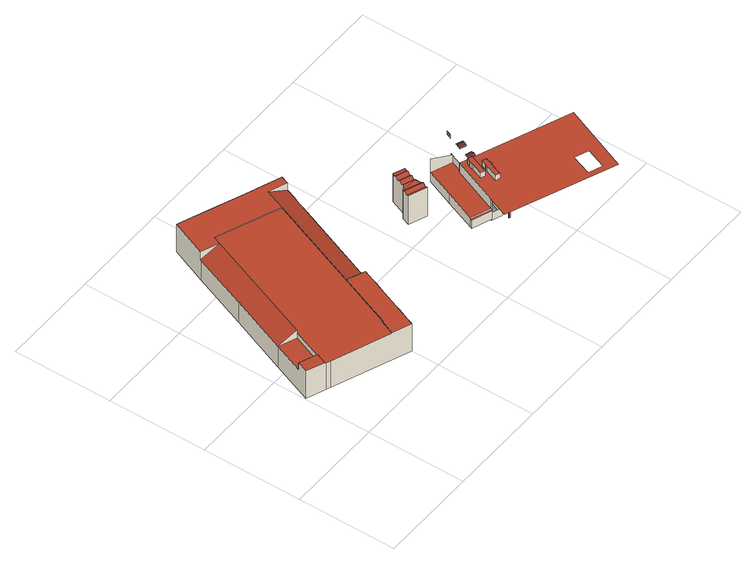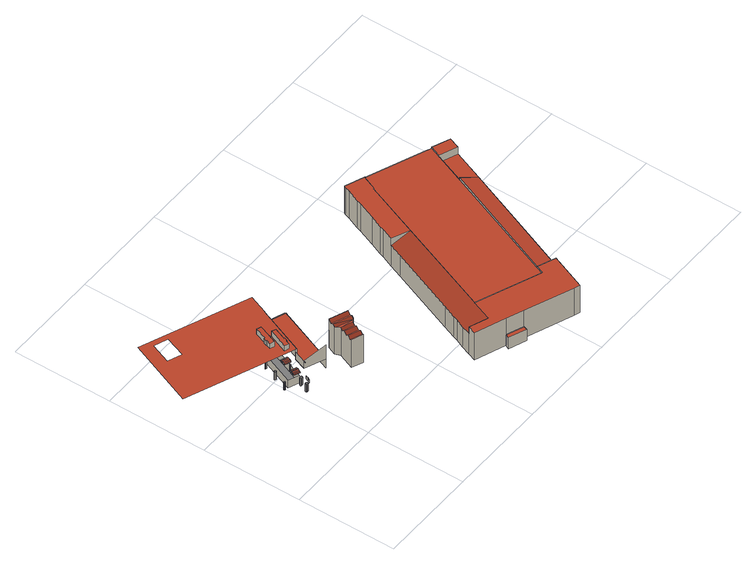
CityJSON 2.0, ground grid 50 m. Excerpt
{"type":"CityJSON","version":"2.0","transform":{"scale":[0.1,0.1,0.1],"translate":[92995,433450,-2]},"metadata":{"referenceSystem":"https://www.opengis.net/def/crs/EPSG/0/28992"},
"CityObjects":{
"building1":{"type":"Building","attributes":{"measuredHeight":16.98,"yearOfConstruction":2018},"address":[{"CountryName":"Nederland","LocalityName":"Rotterdam","ThoroughfareNumber":"5","ThoroughfareName":"Boerhaavestraat","PostalCode":"3083DA"}],"children":["building1-1","building1-2"]},
"building1-1":{"type":"BuildingPart","attributes":{"measuredHeight":6.71},"parents":["building1"],"geometry":[{"type":"Solid","lod":"2","boundaries":[[[[0,1,2,3]],[[4,5,6,7]],[[5,0,3,6]],[[1,4,7,2]],[[2,7,6,3]],[[1,0,5,4]]]],"semantics":{"surfaces":[{"type":"ClosureSurface"},{"type":"WallSurface"},{"type":"RoofSurface"},{"type":"GroundSurface"}],"values":[[0,1,1,1,2,3]]}}]},
"building1-2":{"type":"BuildingPart","attributes":{"measuredHeight":16.98},"parents":["building1"],"geometry":[{"type":"Solid","lod":"2","boundaries":[[[[8,9,10,11]],[[9,12,13,10]],[[14,15,16]],[[17,18,19]],[[20,21,22,23,24,25]],[[24,26,27,25]],[[27,26,28,29,30,31]],[[32,33,34,35,36,37]],[[34,38,39,35]],[[38,40,41,39]],[[41,40,23,22,42,43]],[[44,45,46,1,2]],[[47,48,3,0,49]],[[49,33,32,47]],[[48,44,2,3]],[[50,21,20,51]],[[52,8,11,53]],[[43,42,50,51,54]],[[55,17,52,53]],[[56,17,55,57]],[[58,54,51,13]],[[30,59,60,31]],[[36,9,37]],[[41,58,13,12]],[[19,18,61,62,63]],[[15,64,46,45,16]],[[28,65,66,29]],[[65,67,68,66]],[[67,69,70,68]],[[69,71,72,70]],[[71,73,74,72]],[[73,75,76,74]],[[75,62,61,76]],[[63,77,78,19]],[[77,79,80,78]],[[79,81,82,80]],[[81,83,84,82]],[[83,85,86,84]],[[85,87,88,86]],[[87,64,15,88]],[[59,56,57,60]],[[27,31,60,57,55,53,11,10,13,51,20,25]],[[9,8,52,14,16,45,44,48,47,32,37]],[[15,14,52,17,19,78,80,82,84,86,88]],[[56,59,30,29,66,68,70,72,74,76,61,18,17]],[[41,12,9,36,35,39]],[[41,43,54,58]],[[21,50,42,22]],[[26,24,23,40,38,34,33,49,0,1,46,64,87,85,83,81,79,77,63,62,75,73,71,69,67,65,28]],[[1,0,3,2]]]],"semantics":{"surfaces":[{"type":"WallSurface"},{"type":"RoofSurface"},{"type":"GroundSurface"},{"type":"ClosureSurface"}],"values":[[0,0,0,0,0,0,0,0,0,0,0,0,0,0,0,0,0,0,0,0,0,0,0,0,0,0,0,0,0,0,0,0,0,0,0,0,0,0,0,0,0,1,1,1,1,1,1,1,2,3]]}}]},
"building2":{"type":"Building","attributes":{"measuredHeight":21.9},"children":["building2-1","building2-2"],"geometry":[{"type":"MultiSurface","lod":"2","boundaries":[[[89,90,91,92]],[[93,89,92,94]],[[90,89,93,95]],[[90,95,96,97]],[[90,97,98,99,91]],[[100,101,96,95,93]],[[102,103,104,105]],[[103,106,107,104]],[[108,109,110,111]],[[112,108,111,113]],[[109,102,105,110]],[[114,112,113,115]],[[116,114,115,117]],[[118,119,120,121]],[[122,118,121,123]],[[119,124,125,120]],[[126,122,123,127]],[[98,128,129,99]],[[124,130,131,125]],[[124,119,118,122,126,132,133,134,135,130]],[[132,126,127,136]],[[130,135,137,131]],[[133,132,136,138]],[[135,134,139,137]],[[134,133,138,139]],[[101,140,141,96]],[[106,142,143,107]],[[141,144,145,128,98,97,96]],[[142,146,147,143]],[[148,116,117,149]],[[150,151,146,142,106,103,102,109,108,112,114,116,148,152,153,154,155,156]],[[157,158,159,160]],[[158,161,162,159]],[[163,157,160,164]],[[165,166,167,168]],[[169,163,164,170]],[[161,171,172,162]],[[173,169,170,174]],[[175,173,174,176]],[[177,178,179,180,181,182,171,161,158,157,163,169,173,175]],[[171,182,183,172]],[[177,175,176,184]],[[178,177,184,185]],[[182,181,186,183]],[[187,188,189,190]],[[179,178,185,191]],[[181,180,192,186]],[[180,179,191,192]],[[193,165,168,194]],[[195,187,190,196]],[[197,193,194,198]],[[194,168,167,199,200,201,202,198]],[[203,197,198,202]],[[153,152,204,205]],[[152,148,149,204]],[[154,153,205,206]],[[188,207,208,189]],[[155,154,206,209]],[[210,195,196,211]],[[156,155,209,212]],[[213,210,211,214]],[[215,203,202,201]],[[166,216,199,167]],[[217,213,214,218]],[[219,220,221,222]],[[223,219,222,224]],[[214,211,196,190,189,208,225,226,227,228,229,218]],[[220,230,231,221]],[[232,223,224,233]],[[234,215,201,200]],[[141,140,235,236,144]],[[230,237,238,231]],[[230,220,219,223,232,239,240,241,242,237]],[[239,232,233,243]],[[237,242,244,238]],[[240,239,243,245]],[[242,241,246,244]],[[247,217,218,229]],[[241,240,245,246]],[[248,249,250,128,145]],[[207,251,225,208]],[[150,156,212,252]],[[235,140,101,100,253,254,255],[256,257,258,259],[217,247,260,261,262,251,207,188,187,195,210,213],[203,215,234,216,166,165,193,197]],[[251,262,226,225]],[[216,234,200,199]],[[146,151,263,147]],[[262,261,227,226]],[[145,144,236,248]],[[260,247,229,228]],[[261,260,228,227]],[[264,265,266,267]],[[268,264,267,269]],[[265,270,271,266]],[[272,268,269,273]],[[270,274,275,271]],[[276,277,278,279]],[[280,276,279,281]],[[282,272,273,283]],[[264,268,272,282,284,285,286,287,288,274,270,265]],[[274,288,289,275]],[[277,290,291,278]],[[292,280,281,293]],[[294,295,296,297]],[[284,282,283,298]],[[299,249,248,300]],[[288,287,301,289]],[[295,302,303,296]],[[290,304,305,291]],[[276,280,292,306,307,308,309,304,290,277]],[[306,292,293,310]],[[285,284,298,311]],[[287,286,312,301]],[[286,285,311,312]],[[302,313,314,303]],[[304,309,315,305]],[[307,306,310,316]],[[313,317,318,314]],[[309,308,319,315]],[[308,307,316,319]],[[320,318,317,321]],[[322,294,297,323]],[[151,150,252,263]],[[294,322,324,295]],[[325,320,321,326]],[[295,324,327,302]],[[328,325,326,329]],[[302,327,330,313]],[[331,328,329,332]],[[333,334,335,336]],[[337,333,336,338]],[[313,330,339,317]],[[334,340,341,335]],[[342,337,338,343]],[[340,344,345,341]],[[317,339,346,321]],[[347,342,343,348]],[[324,322,323,349]],[[350,344,340,334,333,337,342,347,351,352,353,354]],[[321,346,355,326]],[[344,350,356,345]],[[327,324,349,357]],[[351,347,348,358]],[[326,355,359,329]],[[350,354,360,356]],[[330,327,357,361]],[[352,351,358,362]],[[329,359,363,332]],[[354,353,364,360]],[[353,352,362,364]],[[365,331,332,363]],[[339,330,361,366]],[[366,367,346,339]],[[367,368,355,346]],[[368,369,359,355]],[[369,365,363,359]],[[370,371,372,373,374]],[[375,376,377,371,370]],[[378,379,380,381]],[[382,373,372,383]],[[384,385,386,377,376]],[[379,387,388,380]],[[382,383,389,390,391]],[[389,383,372,371,377,386,392,393,394,395]],[[392,386,385,396]],[[389,395,397,390]],[[396,398,399,393,392]],[[387,400,401,388]],[[395,394,402,397]],[[394,393,399,402]],[[400,403,404,401]],[[405,404,403,406]],[[407,378,381,408]],[[378,407,409,379]],[[410,405,406,411]],[[379,409,412,387]],[[413,410,411,414]],[[387,412,415,400]],[[416,413,414,417]],[[400,415,418,403]],[[403,418,419,406]],[[409,407,408,420]],[[406,419,421,411]],[[412,409,420,422]],[[411,421,423,414]],[[415,412,422,424]],[[414,423,425,417]],[[426,416,417,425]],[[418,415,424,427]],[[427,428,419,418]],[[429,430,431,432]],[[430,433,434,431]],[[433,435,436,434]],[[435,437,438,436]],[[439,438,437,440]],[[441,439,440,442]],[[443,441,442,444]]],"semantics":{"surfaces":[{"type":"WallSurface"},{"type":"RoofSurface"},{"type":"GroundSurface"}],"values":[0,0,1,0,0,0,0,0,0,0,0,0,0,0,0,0,0,0,0,2,0,0,0,0,0,0,0,1,0,0,2,0,0,0,0,0,0,0,0,2,0,0,0,0,0,0,0,0,0,0,0,1,0,0,0,0,0,0,0,0,0,0,0,0,0,0,1,0,0,0,0,0,2,0,0,0,0,0,0,0,0,0,1,0,0,0,0,0,0,0,0,0,0,0,0,0,0,0,2,0,0,0,0,0,0,0,0,0,2,0,0,0,0,0,0,0,0,0,0,0,0,0,1,0,1,0,1,0,0,0,1,0,0,0,1,0,0,2,1,0,0,0,1,0,0,0,1,0,0,0,0,0,0,0,0,0,0,0,0,0,0,0,2,0,0,0,0,0,0,0,0,0,1,0,1,0,1,0,1,1,0,1,0,1,0,1,0,0,0,0,0,0,0,0,0,0]}}]},
"building2-1":{"type":"BuildingInstallation","parents":["building2"],"geometry":[{"type":"MultiSurface","lod":"2","boundaries":[[[331,328,329,332]],[[328,325,326,329]],[[325,320,321,326]],[[320,318,317,321]],[[327,324,349,357]],[[324,322,323,349]],[[302,313,314,303]],[[339,330,361,366]],[[330,327,357,361]],[[295,302,303,296]],[[369,365,363,359]],[[313,317,318,314]],[[365,331,332,363]],[[368,369,359,355]],[[367,368,355,346]],[[366,367,346,339]],[[294,295,296,297]],[[322,294,297,323]],[[295,324,327,302]],[[329,359,363,332]],[[326,355,359,329]],[[321,346,355,326]],[[317,339,346,321]],[[313,330,339,317]],[[302,327,330,313]],[[294,322,324,295]]],"semantics":{"surfaces":[{"type":"WallSurface"},{"type":"RoofSurface"}],"values":[0,0,0,0,0,0,0,0,0,0,0,0,0,0,0,0,0,0,1,1,1,1,1,1,1,1]}}]},
"building2-2":{"type":"BuildingInstallation","parents":["building2"],"geometry":[{"type":"MultiSurface","lod":"2","boundaries":[[[416,413,414,417]],[[426,416,417,425]],[[427,428,419,418]],[[412,409,420,422]],[[418,415,424,427]],[[409,407,408,420]],[[405,404,403,406]],[[445,426,425,423]],[[415,412,422,424]],[[446,445,423,421]],[[400,403,404,401]],[[407,378,381,408]],[[378,379,380,381]],[[428,446,421,419]],[[387,400,401,388]],[[410,405,406,411]],[[413,410,411,414]],[[379,387,388,380]],[[414,423,425,417]],[[387,412,415,400]],[[378,407,409,379]],[[411,421,423,414]],[[403,418,419,406]],[[406,419,421,411]],[[379,409,412,387]],[[400,415,418,403]]],"semantics":{"surfaces":[{"type":"WallSurface"},{"type":"RoofSurface"}],"values":[0,0,0,0,0,0,0,0,0,0,0,0,0,0,0,0,0,0,1,1,1,1,1,1,1,1]}}]},
"building3":{"type":"Building","attributes":{"measuredHeight":17.45,"yearOfConstruction":1978},"address":[{"CountryName":"Nederland","LocalityName":"Rotterdam","ThoroughfareNumber":"16","ThoroughfareName":"Metroplein","PostalCode":"3083BB"}],"geometry":[{"type":"Solid","lod":"2","boundaries":[[[[447,448,449,450,451]],[[452,453,454,455,451,450]],[[456,457,458,459,460,461,462,463,464]],[[465,466,467,461,460]],[[468,469,470,471,448,447,472,473,474]],[[475,466,465,476,477,478]],[[472,459,458,473]],[[454,477,476,455]],[[468,456,464,469]],[[452,475,478,453]],[[453,478,477,454]],[[474,457,456,468]],[[449,448,467]],[[448,461,467]],[[469,464,463,470]],[[473,458,457,474]],[[470,463,462,471]],[[471,462,461,448]],[[467,466,475]],[[449,467,452]],[[452,467,475]],[[450,449,452]],[[459,472,447,451,455,476,465,460]]]],"semantics":{"surfaces":[{"type":"WallSurface"},{"type":"RoofSurface"},{"type":"GroundSurface"}],"values":[[0,0,0,0,0,0,0,0,1,1,1,1,1,1,1,1,1,1,1,1,1,1,2]]}}]}
},
"vertices":[
[652,1198,7],[735,1165,7],[735,1165,74],[652,1198,74],[744,1184,7],[659,1218,7],[659,1218,74],[744,1184,74],
[422,1126,171],[407,1086,171],[407,1086,165],[422,1126,166],[177,508,177],[177,508,165],[777,1102,171],[869,1066,129],[869,1066,171],[550,523,171],[639,486,171],[639,486,130],[95,301,165],[95,301,171],[6,337,171],[6,337,7],[101,299,7],[101,299,165],[121,291,7],[121,291,165],[502,140,7],[502,140,171],[409,177,171],[409,177,168],[389,1302,171],[389,1302,7],[315,1116,7],[315,1116,125],[317,1122,125],[317,1122,171],[205,838,7],[205,838,128],[88,544,7],[88,544,131],[28,392,171],[28,392,131],[735,1165,171],[884,1106,171],[884,1106,7],[419,1290,171],[652,1198,171],[419,1290,7],[117,357,171],[117,357,165],[737,1000,171],[737,1000,168],[117,357,131],[550,523,168],[442,249,171],[442,249,168],[177,508,131],[438,250,171],[438,250,168],[617,429,171],[617,429,7],[639,486,7],[869,1066,7],[505,148,7],[505,148,171],[515,172,7],[515,172,171],[539,233,7],[539,233,171],[549,258,7],[549,258,171],[583,344,7],[583,344,171],[607,405,7],[607,405,171],[665,552,7],[665,552,130],[798,888,7],[798,888,129],[824,952,7],[824,952,129],[833,976,7],[833,976,129],[851,1020,7],[851,1020,129],[867,1062,7],[867,1062,129],
[1210,343,100],[1213,351,100],[1213,351,51],[1210,343,51],[1306,306,100],[1306,306,51],[1309,314,100],[1309,314,107],[1213,351,107],[1275,509,107],[1275,509,51],[1306,306,165],[1309,314,165],[1350,373,6],[1333,330,6],[1333,330,51],[1350,373,51],[1386,309,6],[1386,309,51],[1347,376,6],[1348,374,6],[1348,374,51],[1347,376,51],[1348,379,6],[1348,379,51],[1350,380,6],[1350,380,51],[1352,379,6],[1352,379,51],[1390,279,6],[1391,277,6],[1391,277,51],[1390,279,51],[1390,281,6],[1390,281,51],[1394,276,6],[1394,276,51],[1392,283,6],[1392,283,51],[1332,651,107],[1332,651,51],[1396,276,6],[1396,276,51],[1394,284,6],[1396,283,6],[1398,281,6],[1398,278,6],[1394,284,51],[1398,278,51],[1396,283,51],[1398,281,51],[1405,551,165],[1405,551,107],[1395,333,6],[1395,333,51],[1411,548,107],[1435,610,107],[1414,380,6],[1414,380,51],[1405,512,6],[1405,512,51],[1434,586,6],[1487,565,6],[1404,514,6],[1403,516,6],[1404,518,6],[1406,519,6],[1408,520,6],[1416,350,6],[1416,347,6],[1416,347,51],[1416,350,51],[1418,344,6],[1418,344,51],[1416,352,6],[1416,352,51],[1385,425,165],[1406,416,165],[1406,416,194],[1385,425,194],[1417,353,6],[1417,353,51],[1422,343,6],[1422,343,51],[1418,355,6],[1418,355,51],[1420,355,6],[1420,355,51],[1422,355,6],[1424,355,6],[1426,353,6],[1427,350,6],[1427,347,6],[1425,344,6],[1425,344,51],[1422,355,51],[1424,355,51],[1427,347,51],[1410,366,165],[1432,358,165],[1432,358,194],[1410,366,194],[1426,353,51],[1427,350,51],[1409,486,165],[1409,486,194],[1434,427,165],[1434,427,194],[1406,487,165],[1406,487,194],[1445,514,194],[1423,522,194],[1415,502,194],[1412,503,194],[1412,503,165],[1404,514,51],[1403,516,51],[1404,518,51],[1455,418,165],[1455,418,194],[1406,519,51],[1433,428,165],[1433,428,194],[1408,520,51],[1437,437,165],[1437,437,194],[1415,502,165],[1445,514,165],[1438,436,165],[1438,436,194],[1445,418,6],[1447,416,6],[1447,416,51],[1445,418,51],[1446,421,6],[1446,421,51],[1458,417,194],[1464,434,194],[1462,435,194],[1470,456,194],[1449,464,194],[1449,415,6],[1449,415,51],[1447,423,6],[1447,423,51],[1423,522,165],[1411,548,165],[1411,548,150],[1451,416,6],[1451,416,51],[1449,423,6],[1452,422,6],[1453,420,6],[1453,418,6],[1449,423,51],[1453,418,51],[1452,422,51],[1453,420,51],[1449,464,165],[1435,610,150],[1435,610,153],[1332,651,189],[1458,417,165],[1434,586,51],[1268,213,165],[1798,0,165],[1934,337,165],[1721,175,165],[1788,149,165],[1749,48,165],[1682,74,165],[1470,456,165],[1462,435,165],[1464,434,165],[1487,565,51],[1433,598,6],[1434,595,6],[1434,595,51],[1433,598,51],[1433,601,6],[1433,601,51],[1437,593,6],[1437,593,51],[1435,604,6],[1435,604,51],[1440,592,6],[1440,592,51],[1471,487,6],[1473,484,6],[1473,484,51],[1471,487,51],[1471,491,6],[1471,491,51],[1438,605,6],[1438,605,51],[1442,605,6],[1444,603,6],[1446,600,6],[1445,596,6],[1443,593,6],[1443,593,51],[1476,483,6],[1476,483,51],[1474,494,6],[1474,494,51],[1458,538,152],[1459,541,154],[1459,541,150],[1458,538,150],[1442,605,51],[1439,621,153],[1439,621,150],[1445,596,51],[1461,545,156],[1461,545,150],[1480,484,6],[1480,484,51],[1477,495,6],[1481,494,6],[1483,490,6],[1482,487,6],[1477,495,51],[1444,603,51],[1446,600,51],[1463,549,157],[1463,549,150],[1482,487,51],[1481,494,51],[1464,553,157],[1464,553,150],[1483,490,51],[1466,558,150],[1466,558,157],[1488,526,152],[1488,526,150],[1490,529,154],[1468,562,150],[1468,562,156],[1491,533,156],[1469,566,150],[1469,566,154],[1493,537,157],[1471,569,150],[1471,569,152],[1449,638,6],[1450,635,6],[1450,635,51],[1449,638,51],[1449,642,6],[1449,642,51],[1495,541,157],[1453,633,6],[1453,633,51],[1451,645,6],[1451,645,51],[1457,633,6],[1457,633,51],[1496,545,157],[1455,646,6],[1455,646,51],[1490,529,150],[1460,634,6],[1458,645,6],[1461,644,6],[1462,640,6],[1462,637,6],[1498,550,156],[1460,634,51],[1491,533,150],[1458,645,51],[1499,553,154],[1462,637,51],[1493,537,150],[1461,644,51],[1501,557,152],[1462,640,51],[1501,557,150],[1495,541,150],[1496,545,150],[1498,550,150],[1499,553,150],[1501,558,51],[1501,558,6],[1502,555,6],[1502,555,51],[1501,557,51],[1501,559,51],[1501,560,51],[1501,560,6],[1486,607,152],[1487,611,155],[1487,611,150],[1486,607,150],[1504,555,51],[1504,555,6],[1502,561,51],[1502,562,51],[1502,562,6],[1489,615,156],[1489,615,150],[1507,555,6],[1507,555,51],[1505,555,51],[1505,563,6],[1507,562,6],[1508,560,6],[1508,557,6],[1505,563,51],[1508,557,51],[1505,562,51],[1507,562,51],[1490,619,157],[1490,619,150],[1508,560,51],[1492,623,158],[1492,623,150],[1494,627,150],[1494,627,157],[1516,595,152],[1516,595,150],[1517,599,155],[1496,631,150],[1496,631,156],[1519,602,156],[1497,635,150],[1497,635,155],[1521,606,157],[1498,639,150],[1498,639,152],[1522,611,158],[1524,615,157],[1517,599,150],[1526,619,156],[1519,602,150],[1527,623,155],[1521,606,150],[1529,626,152],[1529,626,150],[1522,611,150],[1524,615,150],[1513,677,166],[1514,681,168],[1514,681,150],[1513,677,150],[1516,684,170],[1516,684,150],[1518,689,171],[1518,689,150],[1519,693,172],[1519,693,150],[1521,697,150],[1521,697,171],[1523,701,150],[1523,701,170],[1524,705,150],[1524,705,168],
[1527,623,150],[1526,619,150],
[1201,633,8],[1201,633,180],[1208,610,171],[1209,606,173],[1209,606,8],[1205,595,181],[1199,580,171],[1192,563,182],[1192,563,8],[1167,712,181],[1173,726,171],[1176,735,176],[1176,735,8],[1145,655,8],[1145,655,180],[1150,668,170],[1155,682,181],[1161,697,170],[1119,640,8],[1119,640,174],[1124,643,171],[1223,690,181],[1217,675,170],[1211,660,181],[1206,645,170],[1232,712,8],[1232,712,176],[1229,703,171],[1115,630,181],[1103,599,8],[1103,599,182],[1110,616,171]
]}
